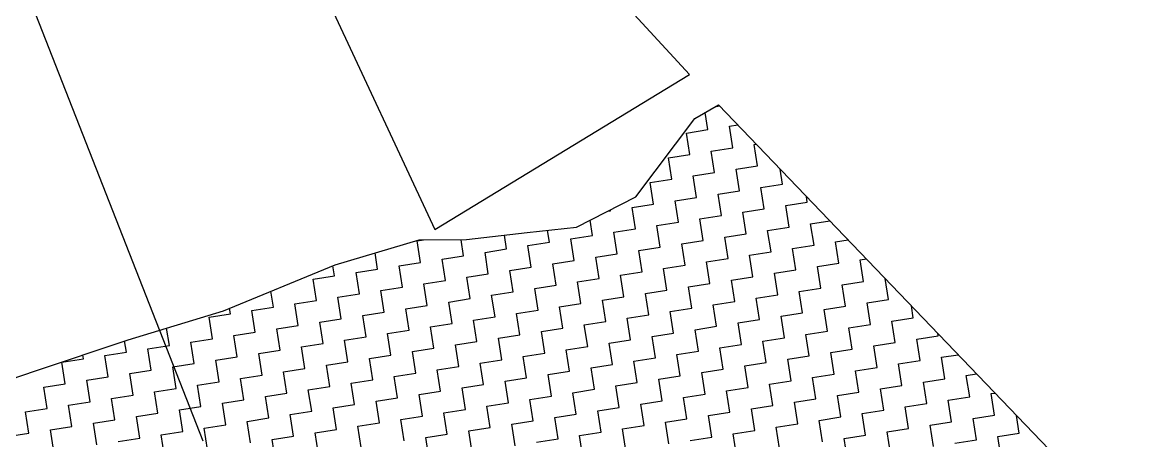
# Model space of a CAD drawing. Header units: metres. Extents: x 288488 to 290462, y 1999122 to 2001536.
# Drawn here: x 289927.2 to 290184.9, y 2000081.8 to 2000177.1 of the extents above; entities that cross this region are included whole.
import ezdxf

# ---------------------------------------------------------------- set-up
doc = ezdxf.new("R2010")
doc.units = ezdxf.units.M
doc.header["$MEASUREMENT"] = 0
for name, color, linetype in [('POLY_HATCH', 12, 'Continuous'), ('POLY_PARCEL', 6, 'Continuous'), ('V_BOUND_LINE', 7, 'Continuous')]:
    doc.layers.add(name, color=color, linetype=linetype)

msp = doc.modelspace()

# ---------------------------------------------------------------- linework, layer by layer
at = {"layer": 'POLY_HATCH'}
for p, q in [((290080.55, 2000155.19), (290085.95, 2000158.3)), ((290085.95, 2000158.3), (290234.27, 2000003.72)), ((290067.06, 2000137.38), (290080.55, 2000155.19)), ((290053.51, 2000130.39), (290067.06, 2000137.38)), ((290028.46, 2000127.58), (290042.31, 2000129.19)), ((290042.31, 2000129.19), (290053.51, 2000130.39)), ((289998.46, 2000121.83), (290017.63, 2000127.52)), ((290017.63, 2000127.52), (290028.46, 2000127.58)), ((289972.98, 2000111.36), (289998.46, 2000121.83)), ((289951.24, 2000104.72), (289972.98, 2000111.36)), ((289930.11, 2000097.64), (289951.24, 2000104.72)), ((289901.29, 2000087.74), (289930.11, 2000097.64))]:
    msp.add_line(p, q, dxfattribs=at)
at = {"layer": 'POLY_HATCH', "linetype": 'Continuous'}
for p, q in [((290085.4, 2000157.99), (290086.14, 2000158.1)), ((290083.52, 2000152.68), (290082.91, 2000156.56)), ((290078.62, 2000151.91), (290083.52, 2000152.68)), ((290079.38, 2000147.01), (290078.62, 2000151.91)), ((290088.42, 2000153.44), (290090.33, 2000153.74)), ((290089.18, 2000148.54), (290088.42, 2000153.44)), ((290094.08, 2000149.3), (290094.52, 2000149.37)), ((290094.84, 2000144.4), (290094.08, 2000149.3)), ((290074.48, 2000146.25), (290079.38, 2000147.01)), ((290084.28, 2000147.78), (290089.18, 2000148.54)), ((290085.04, 2000142.88), (290084.28, 2000147.78)), ((290075.24, 2000141.35), (290074.48, 2000146.25)), ((290089.94, 2000143.64), (290094.84, 2000144.4)), ((290070.34, 2000140.59), (290075.24, 2000141.35)), ((290080.14, 2000142.11), (290085.04, 2000142.88)), ((290080.9, 2000137.21), (290080.14, 2000142.11)), ((290090.71, 2000138.74), (290089.94, 2000143.64)), ((290100.51, 2000140.26), (290099.98, 2000143.68)), ((290071.1, 2000135.69), (290070.34, 2000140.59)), ((290085.81, 2000137.97), (290090.71, 2000138.74)), ((290095.61, 2000139.5), (290100.51, 2000140.26)), ((290096.37, 2000134.6), (290095.61, 2000139.5)), ((290076, 2000136.45), (290080.9, 2000137.21)), ((290076.77, 2000131.55), (290076, 2000136.45)), ((290086.57, 2000133.07), (290085.81, 2000137.97)), ((290101.27, 2000135.36), (290106.17, 2000136.12)), ((290106.17, 2000136.12), (290105.97, 2000137.44)), ((290060.6, 2000134.05), (290061.3, 2000134.16)), ((290061.3, 2000134.16), (290061.26, 2000134.39)), ((290066.2, 2000134.92), (290071.1, 2000135.69)), ((290066.96, 2000130.02), (290066.2, 2000134.92)), ((290091.47, 2000133.84), (290096.37, 2000134.6)), ((290092.23, 2000128.94), (290091.47, 2000133.84)), ((290102.03, 2000130.46), (290101.27, 2000135.36)), ((290057.16, 2000128.5), (290056.62, 2000132)), ((290071.87, 2000130.78), (290076.77, 2000131.55)), ((290081.67, 2000132.31), (290086.57, 2000133.07)), ((290082.43, 2000127.41), (290081.67, 2000132.31)), ((290106.93, 2000131.22), (290111.28, 2000131.9)), ((290107.7, 2000126.32), (290106.93, 2000131.22)), ((290037.56, 2000125.45), (290037.07, 2000128.58)), ((290047.36, 2000126.97), (290046.94, 2000129.69)), ((290052.26, 2000127.73), (290057.16, 2000128.5)), ((290062.06, 2000129.26), (290066.96, 2000130.02)), ((290062.83, 2000124.36), (290062.06, 2000129.26)), ((290072.63, 2000125.88), (290071.87, 2000130.78)), ((290087.33, 2000128.17), (290092.23, 2000128.94)), ((290097.13, 2000129.7), (290102.03, 2000130.46)), ((290097.9, 2000124.8), (290097.13, 2000129.7)), ((290017.19, 2000127.29), (290018.67, 2000127.53)), ((290017.96, 2000122.39), (290017.19, 2000127.29)), ((290027.76, 2000123.92), (290027.19, 2000127.57)), ((290042.46, 2000126.21), (290047.36, 2000126.97)), ((290043.22, 2000121.31), (290042.46, 2000126.21)), ((290053.02, 2000122.83), (290052.26, 2000127.73)), ((290067.73, 2000125.12), (290072.63, 2000125.88)), ((290077.53, 2000126.65), (290082.43, 2000127.41)), ((290078.29, 2000121.75), (290077.53, 2000126.65)), ((290088.09, 2000123.27), (290087.33, 2000128.17)), ((290102.8, 2000125.56), (290107.7, 2000126.32)), ((290112.6, 2000127.09), (290115.47, 2000127.53)), ((290113.36, 2000122.18), (290112.6, 2000127.09)), ((290008.15, 2000120.87), (290007.58, 2000124.54)), ((290022.86, 2000123.16), (290027.76, 2000123.92)), ((290032.66, 2000124.68), (290037.56, 2000125.45)), ((290033.42, 2000119.78), (290032.66, 2000124.68)), ((290057.93, 2000123.6), (290062.83, 2000124.36)), ((290058.69, 2000118.69), (290057.93, 2000123.6)), ((290068.49, 2000120.22), (290067.73, 2000125.12)), ((290083.19, 2000122.51), (290088.09, 2000123.27)), ((290092.99, 2000124.03), (290097.9, 2000124.8)), ((290093.76, 2000119.13), (290092.99, 2000124.03)), ((290103.56, 2000120.66), (290102.8, 2000125.56)), ((289998.35, 2000119.34), (289997.99, 2000121.64)), ((290003.25, 2000120.11), (290008.15, 2000120.87)), ((290013.05, 2000121.63), (290017.96, 2000122.39)), ((290013.82, 2000116.73), (290013.05, 2000121.63)), ((290023.62, 2000118.26), (290022.86, 2000123.16)), ((290038.32, 2000120.54), (290043.22, 2000121.31)), ((290048.12, 2000122.07), (290053.02, 2000122.83)), ((290048.89, 2000117.17), (290048.12, 2000122.07)), ((290073.39, 2000120.98), (290078.29, 2000121.75)), ((290074.15, 2000116.08), (290073.39, 2000120.98)), ((290083.96, 2000117.61), (290083.19, 2000122.51)), ((290098.66, 2000119.9), (290103.56, 2000120.66)), ((290108.46, 2000121.42), (290113.36, 2000122.18)), ((290109.22, 2000116.52), (290108.46, 2000121.42)), ((290118.26, 2000122.95), (290119.66, 2000123.17)), ((290119.02, 2000118.05), (290118.26, 2000122.95)), ((289993.45, 2000118.58), (289998.35, 2000119.34)), ((289994.21, 2000113.68), (289993.45, 2000118.58)), ((290004.02, 2000115.2), (290003.25, 2000120.11)), ((290018.72, 2000117.49), (290023.62, 2000118.26)), ((290028.52, 2000119.02), (290033.42, 2000119.78)), ((290029.28, 2000114.12), (290028.52, 2000119.02)), ((290039.08, 2000115.64), (290038.32, 2000120.54)), ((290053.79, 2000117.93), (290058.69, 2000118.69)), ((290063.59, 2000119.46), (290068.49, 2000120.22)), ((290064.35, 2000114.56), (290063.59, 2000119.46)), ((290088.86, 2000118.37), (290093.76, 2000119.13)), ((290089.62, 2000113.47), (290088.86, 2000118.37)), ((290099.42, 2000115), (290098.66, 2000119.9)), ((290124.69, 2000113.91), (290123.94, 2000118.7)), ((289984.41, 2000112.15), (289983.84, 2000115.82)), ((290008.92, 2000115.97), (290013.82, 2000116.73)), ((290009.68, 2000111.07), (290008.92, 2000115.97)), ((290019.48, 2000112.59), (290018.72, 2000117.49)), ((290034.18, 2000114.88), (290039.08, 2000115.64)), ((290043.99, 2000116.41), (290048.89, 2000117.17)), ((290044.75, 2000111.51), (290043.99, 2000116.41)), ((290054.55, 2000113.03), (290053.79, 2000117.93)), ((290069.25, 2000115.32), (290074.15, 2000116.08)), ((290079.05, 2000116.84), (290083.96, 2000117.61)), ((290079.82, 2000111.94), (290079.05, 2000116.84)), ((290104.32, 2000115.76), (290109.22, 2000116.52)), ((290105.08, 2000110.86), (290104.32, 2000115.76)), ((290114.12, 2000117.28), (290119.02, 2000118.05)), ((290114.89, 2000112.38), (290114.12, 2000117.28)), ((289989.31, 2000112.92), (289994.21, 2000113.68)), ((289990.08, 2000108.02), (289989.31, 2000112.92)), ((289999.11, 2000114.44), (290004.02, 2000115.2)), ((289999.88, 2000109.54), (289999.11, 2000114.44)), ((290024.38, 2000113.35), (290029.28, 2000114.12)), ((290025.14, 2000108.45), (290024.38, 2000113.35)), ((290034.95, 2000109.98), (290034.18, 2000114.88)), ((290049.65, 2000112.27), (290054.55, 2000113.03)), ((290059.45, 2000113.79), (290064.35, 2000114.56)), ((290060.21, 2000108.89), (290059.45, 2000113.79)), ((290070.02, 2000110.42), (290069.25, 2000115.32)), ((290084.72, 2000112.71), (290089.62, 2000113.47)), ((290094.52, 2000114.23), (290099.42, 2000115)), ((290095.28, 2000109.33), (290094.52, 2000114.23)), ((290119.79, 2000113.15), (290124.69, 2000113.91)), ((290120.55, 2000108.24), (290119.79, 2000113.15)), ((289969.71, 2000109.86), (289974.61, 2000110.63)), ((289974.61, 2000110.63), (289974.4, 2000111.94)), ((289979.51, 2000111.39), (289984.41, 2000112.15)), ((289980.27, 2000106.49), (289979.51, 2000111.39)), ((290004.78, 2000110.3), (290009.68, 2000111.07)), ((290014.58, 2000111.83), (290019.48, 2000112.59)), ((290015.34, 2000106.93), (290014.58, 2000111.83)), ((290039.85, 2000110.74), (290044.75, 2000111.51)), ((290040.61, 2000105.84), (290039.85, 2000110.74)), ((290050.41, 2000107.37), (290049.65, 2000112.27)), ((290065.11, 2000109.66), (290070.02, 2000110.42)), ((290074.92, 2000111.18), (290079.82, 2000111.94)), ((290075.68, 2000106.28), (290074.92, 2000111.18)), ((290085.48, 2000107.81), (290084.72, 2000112.71)), ((290100.18, 2000110.09), (290105.08, 2000110.86)), ((290109.99, 2000111.62), (290114.89, 2000112.38)), ((290110.75, 2000106.72), (290109.99, 2000111.62)), ((290130.35, 2000109.77), (290129.93, 2000112.46)), ((289970.47, 2000104.96), (289969.71, 2000109.86)), ((289985.17, 2000107.25), (289990.08, 2000108.02)), ((289994.98, 2000108.78), (289999.88, 2000109.54)), ((289995.74, 2000103.88), (289994.98, 2000108.78)), ((290005.54, 2000105.4), (290004.78, 2000110.3)), ((290020.24, 2000107.69), (290025.14, 2000108.45)), ((290030.05, 2000109.22), (290034.95, 2000109.98)), ((290030.81, 2000104.32), (290030.05, 2000109.22)), ((290055.31, 2000108.13), (290060.21, 2000108.89)), ((290056.08, 2000103.23), (290055.31, 2000108.13)), ((290065.88, 2000104.75), (290065.11, 2000109.66)), ((290080.58, 2000107.04), (290085.48, 2000107.81)), ((290090.38, 2000108.57), (290095.28, 2000109.33)), ((290091.14, 2000103.67), (290090.38, 2000108.57)), ((290100.95, 2000105.19), (290100.18, 2000110.09)), ((290115.65, 2000107.48), (290120.55, 2000108.24)), ((290125.45, 2000109.01), (290130.35, 2000109.77)), ((290126.21, 2000104.11), (290125.45, 2000109.01)), ((289960.67, 2000103.44), (289960.05, 2000107.41)), ((289975.37, 2000105.73), (289980.27, 2000106.49)), ((289976.14, 2000100.83), (289975.37, 2000105.73)), ((289985.94, 2000102.35), (289985.17, 2000107.25)), ((290000.64, 2000104.64), (290005.54, 2000105.4)), ((290010.44, 2000106.17), (290015.34, 2000106.93)), ((290011.2, 2000101.26), (290010.44, 2000106.17)), ((290021.01, 2000102.79), (290020.24, 2000107.69)), ((290035.71, 2000105.08), (290040.61, 2000105.84)), ((290045.51, 2000106.6), (290050.41, 2000107.37)), ((290046.27, 2000101.7), (290045.51, 2000106.6)), ((290070.78, 2000105.52), (290075.68, 2000106.28)), ((290071.54, 2000100.62), (290070.78, 2000105.52)), ((290081.34, 2000102.14), (290080.58, 2000107.04)), ((290096.05, 2000104.43), (290100.95, 2000105.19)), ((290105.85, 2000105.96), (290110.75, 2000106.72)), ((290106.61, 2000101.06), (290105.85, 2000105.96)), ((290116.41, 2000102.58), (290115.65, 2000107.48)), ((290131.12, 2000104.87), (290136.02, 2000105.63)), ((290136.02, 2000105.63), (290135.93, 2000106.22)), ((289950.87, 2000101.91), (289950.47, 2000104.47)), ((289955.77, 2000102.68), (289960.67, 2000103.44)), ((289956.53, 2000097.77), (289955.77, 2000102.68)), ((289965.57, 2000104.2), (289970.47, 2000104.96)), ((289966.33, 2000099.3), (289965.57, 2000104.2)), ((289990.84, 2000103.11), (289995.74, 2000103.88)), ((289991.6, 2000098.21), (289990.84, 2000103.11)), ((290001.4, 2000099.74), (290000.64, 2000104.64)), ((290016.11, 2000102.03), (290021.01, 2000102.79)), ((290025.91, 2000103.55), (290030.81, 2000104.32)), ((290026.67, 2000098.65), (290025.91, 2000103.55)), ((290036.47, 2000100.18), (290035.71, 2000105.08)), ((290051.17, 2000102.47), (290056.08, 2000103.23)), ((290060.98, 2000103.99), (290065.88, 2000104.75)), ((290061.74, 2000099.09), (290060.98, 2000103.99)), ((290086.24, 2000102.9), (290091.14, 2000103.67)), ((290087.01, 2000098), (290086.24, 2000102.9)), ((290096.81, 2000099.53), (290096.05, 2000104.43)), ((290121.31, 2000103.34), (290126.21, 2000104.11)), ((290122.08, 2000098.44), (290121.31, 2000103.34)), ((290131.88, 2000099.97), (290131.12, 2000104.87)), ((289936.17, 2000099.62), (289941.07, 2000100.39)), ((289941.07, 2000100.39), (289940.93, 2000101.27)), ((289945.97, 2000101.15), (289950.87, 2000101.91)), ((289946.73, 2000096.25), (289945.97, 2000101.15)), ((289971.23, 2000100.06), (289976.14, 2000100.83)), ((289972, 2000095.16), (289971.23, 2000100.06)), ((289981.04, 2000101.59), (289985.94, 2000102.35)), ((289981.8, 2000096.69), (289981.04, 2000101.59)), ((290006.3, 2000100.5), (290011.2, 2000101.26)), ((290007.07, 2000095.6), (290006.3, 2000100.5)), ((290016.87, 2000097.13), (290016.11, 2000102.03)), ((290031.57, 2000099.41), (290036.47, 2000100.18)), ((290041.37, 2000100.94), (290046.27, 2000101.7)), ((290042.14, 2000096.04), (290041.37, 2000100.94)), ((290051.94, 2000097.57), (290051.17, 2000102.47)), ((290066.64, 2000099.85), (290071.54, 2000100.62)), ((290076.44, 2000101.38), (290081.34, 2000102.14)), ((290077.2, 2000096.48), (290076.44, 2000101.38)), ((290101.71, 2000100.29), (290106.61, 2000101.06)), ((290102.47, 2000095.39), (290101.71, 2000100.29)), ((290111.51, 2000101.82), (290116.41, 2000102.58)), ((290112.27, 2000096.92), (290111.51, 2000101.82)), ((290136.78, 2000100.73), (290140.61, 2000101.33)), ((290137.54, 2000095.83), (290136.78, 2000100.73)), ((289936.93, 2000094.72), (289936.17, 2000099.62)), ((289951.63, 2000097.01), (289956.53, 2000097.77)), ((289961.43, 2000098.54), (289966.33, 2000099.3)), ((289962.2, 2000093.64), (289961.43, 2000098.54)), ((289986.7, 2000097.45), (289991.6, 2000098.21)), ((289987.46, 2000092.55), (289986.7, 2000097.45)), ((289996.5, 2000098.98), (290001.4, 2000099.74)), ((289997.26, 2000094.08), (289996.5, 2000098.98)), ((290021.77, 2000097.89), (290026.67, 2000098.65)), ((290022.53, 2000092.99), (290021.77, 2000097.89)), ((290032.33, 2000094.51), (290031.57, 2000099.41)), ((290047.04, 2000096.8), (290051.94, 2000097.57)), ((290056.84, 2000098.33), (290061.74, 2000099.09)), ((290057.6, 2000093.43), (290056.84, 2000098.33)), ((290067.4, 2000094.95), (290066.64, 2000099.85)), ((290082.11, 2000097.24), (290087.01, 2000098)), ((290091.91, 2000098.77), (290096.81, 2000099.53)), ((290092.67, 2000093.87), (290091.91, 2000098.77)), ((290117.18, 2000097.68), (290122.08, 2000098.44)), ((290117.94, 2000092.78), (290117.18, 2000097.68)), ((290126.98, 2000099.21), (290131.88, 2000099.97)), ((290127.74, 2000094.3), (290126.98, 2000099.21)), ((289941.83, 2000095.49), (289946.73, 2000096.25)), ((289942.59, 2000090.59), (289941.83, 2000095.49)), ((289952.39, 2000092.11), (289951.63, 2000097.01)), ((289967.1, 2000094.4), (289972, 2000095.16)), ((289976.9, 2000095.92), (289981.8, 2000096.69)), ((289977.66, 2000091.02), (289976.9, 2000095.92)), ((290002.17, 2000094.84), (290007.07, 2000095.6)), ((290011.97, 2000096.36), (290016.87, 2000097.13)), ((290012.73, 2000091.46), (290011.97, 2000096.36)), ((290037.23, 2000095.28), (290042.14, 2000096.04)), ((290038, 2000090.38), (290037.23, 2000095.28)), ((290047.8, 2000091.9), (290047.04, 2000096.8)), ((290062.5, 2000094.19), (290067.4, 2000094.95)), ((290072.3, 2000095.72), (290077.2, 2000096.48)), ((290073.07, 2000090.81), (290072.3, 2000095.72)), ((290082.87, 2000092.34), (290082.11, 2000097.24)), ((290097.57, 2000094.63), (290102.47, 2000095.39)), ((290107.37, 2000096.15), (290112.27, 2000096.92)), ((290108.14, 2000091.25), (290107.37, 2000096.15)), ((290132.64, 2000095.07), (290137.54, 2000095.83)), ((290133.4, 2000090.17), (290132.64, 2000095.07)), ((290142.44, 2000096.59), (290144.8, 2000096.96)), ((290143.21, 2000091.69), (290142.44, 2000096.59)), ((289932.03, 2000093.96), (289936.93, 2000094.72)), ((289932.79, 2000089.06), (289932.03, 2000093.96)), ((289957.29, 2000092.87), (289962.2, 2000093.64)), ((289958.06, 2000087.97), (289957.29, 2000092.87)), ((289967.86, 2000089.5), (289967.1, 2000094.4)), ((289982.56, 2000091.79), (289987.46, 2000092.55)), ((289992.36, 2000093.31), (289997.26, 2000094.08)), ((289993.13, 2000088.41), (289992.36, 2000093.31)), ((290002.93, 2000089.94), (290002.17, 2000094.84)), ((290017.63, 2000092.23), (290022.53, 2000092.99)), ((290027.43, 2000093.75), (290032.33, 2000094.51)), ((290028.2, 2000088.85), (290027.43, 2000093.75)), ((290052.7, 2000092.66), (290057.6, 2000093.43)), ((290053.46, 2000087.76), (290052.7, 2000092.66)), ((290063.27, 2000089.29), (290062.5, 2000094.19)), ((290077.97, 2000091.58), (290082.87, 2000092.34)), ((290087.77, 2000093.1), (290092.67, 2000093.87)), ((290088.53, 2000088.2), (290087.77, 2000093.1)), ((290098.33, 2000089.73), (290097.57, 2000094.63)), ((290113.04, 2000092.02), (290117.94, 2000092.78)), ((290122.84, 2000093.54), (290127.74, 2000094.3)), ((290123.6, 2000088.64), (290122.84, 2000093.54)), ((290148.11, 2000092.45), (290149, 2000092.59)), ((290148.87, 2000087.55), (290148.11, 2000092.45)), ((289937.69, 2000089.82), (289942.59, 2000090.59)), ((289938.45, 2000084.92), (289937.69, 2000089.82)), ((289947.49, 2000091.35), (289952.39, 2000092.11)), ((289948.26, 2000086.45), (289947.49, 2000091.35)), ((289972.76, 2000090.26), (289977.66, 2000091.02)), ((289973.52, 2000085.36), (289972.76, 2000090.26)), ((289983.32, 2000086.89), (289982.56, 2000091.79)), ((289998.03, 2000089.17), (290002.93, 2000089.94)), ((290007.83, 2000090.7), (290012.73, 2000091.46)), ((290008.59, 2000085.8), (290007.83, 2000090.7)), ((290018.39, 2000087.32), (290017.63, 2000092.23)), ((290033.1, 2000089.61), (290038, 2000090.38)), ((290042.9, 2000091.14), (290047.8, 2000091.9)), ((290043.66, 2000086.24), (290042.9, 2000091.14)), ((290068.17, 2000090.05), (290073.07, 2000090.81)), ((290068.93, 2000085.15), (290068.17, 2000090.05)), ((290078.73, 2000086.68), (290077.97, 2000091.58)), ((290093.43, 2000088.96), (290098.33, 2000089.73)), ((290103.24, 2000090.49), (290108.14, 2000091.25)), ((290104, 2000085.59), (290103.24, 2000090.49)), ((290113.8, 2000087.12), (290113.04, 2000092.02)), ((290128.5, 2000089.4), (290133.4, 2000090.17)), ((290138.3, 2000090.93), (290143.21, 2000091.69)), ((290139.07, 2000086.03), (290138.3, 2000090.93)), ((289927.89, 2000088.3), (289932.79, 2000089.06)), ((289928.65, 2000083.4), (289927.89, 2000088.3)), ((289953.16, 2000087.21), (289958.06, 2000087.97)), ((289953.92, 2000082.31), (289953.16, 2000087.21)), ((289962.96, 2000088.74), (289967.86, 2000089.5)), ((289963.72, 2000083.83), (289962.96, 2000088.74)), ((289988.23, 2000087.65), (289993.13, 2000088.41)), ((289988.99, 2000082.75), (289988.23, 2000087.65)), ((289998.79, 2000084.27), (289998.03, 2000089.17)), ((290013.49, 2000086.56), (290018.39, 2000087.32)), ((290023.29, 2000088.09), (290028.2, 2000088.85)), ((290024.06, 2000083.19), (290023.29, 2000088.09)), ((290033.86, 2000084.71), (290033.1, 2000089.61)), ((290048.56, 2000087), (290053.46, 2000087.76)), ((290058.36, 2000088.53), (290063.27, 2000089.29)), ((290059.13, 2000083.63), (290058.36, 2000088.53)), ((290083.63, 2000087.44), (290088.53, 2000088.2)), ((290084.39, 2000082.54), (290083.63, 2000087.44)), ((290094.2, 2000084.06), (290093.43, 2000088.96)), ((290118.7, 2000087.88), (290123.6, 2000088.64)), ((290119.46, 2000082.98), (290118.7, 2000087.88)), ((290129.27, 2000084.5), (290128.5, 2000089.4)), ((290143.97, 2000086.79), (290148.87, 2000087.55)), ((290154.53, 2000083.42), (290153.9, 2000087.48)), ((289933.55, 2000084.16), (289938.45, 2000084.92)), ((289943.35, 2000085.68), (289948.26, 2000086.45)), ((289944.12, 2000080.78), (289943.35, 2000085.68)), ((289968.62, 2000084.6), (289973.52, 2000085.36)), ((289969.38, 2000079.7), (289968.62, 2000084.6)), ((289978.42, 2000086.12), (289983.32, 2000086.89)), ((289979.19, 2000081.22), (289978.42, 2000086.12)), ((290003.69, 2000085.04), (290008.59, 2000085.8)), ((290004.45, 2000080.14), (290003.69, 2000085.04)), ((290014.26, 2000081.66), (290013.49, 2000086.56)), ((290028.96, 2000083.95), (290033.86, 2000084.71)), ((290038.76, 2000085.47), (290043.66, 2000086.24)), ((290039.52, 2000080.57), (290038.76, 2000085.47)), ((290049.33, 2000082.1), (290048.56, 2000087)), ((290064.03, 2000084.39), (290068.93, 2000085.15)), ((290073.83, 2000085.91), (290078.73, 2000086.68)), ((290074.59, 2000081.01), (290073.83, 2000085.91)), ((290099.1, 2000084.83), (290104, 2000085.59)), ((290099.86, 2000079.93), (290099.1, 2000084.83)), ((290108.9, 2000086.35), (290113.8, 2000087.12)), ((290109.66, 2000081.45), (290108.9, 2000086.35)), ((290134.17, 2000085.27), (290139.07, 2000086.03)), ((290134.93, 2000080.36), (290134.17, 2000085.27)), ((290144.73, 2000081.89), (290143.97, 2000086.79)), ((289923.75, 2000082.63), (289928.65, 2000083.4)), ((289934.32, 2000079.26), (289933.55, 2000084.16)), ((289949.02, 2000081.55), (289953.92, 2000082.31)), ((289958.82, 2000083.07), (289963.72, 2000083.83)), ((289959.58, 2000078.17), (289958.82, 2000083.07)), ((289984.09, 2000081.98), (289988.99, 2000082.75)), ((289984.85, 2000077.08), (289984.09, 2000081.98)), ((289993.89, 2000083.51), (289998.79, 2000084.27)), ((289994.65, 2000078.61), (289993.89, 2000083.51)), ((290019.16, 2000082.42), (290024.06, 2000083.19)), ((290019.92, 2000077.52), (290019.16, 2000082.42)), ((290029.72, 2000079.05), (290028.96, 2000083.95)), ((290044.42, 2000081.34), (290049.33, 2000082.1)), ((290054.23, 2000082.86), (290059.13, 2000083.63)), ((290054.99, 2000077.96), (290054.23, 2000082.86)), ((290064.79, 2000079.49), (290064.03, 2000084.39)), ((290079.49, 2000081.78), (290084.39, 2000082.54)), ((290089.3, 2000083.3), (290094.2, 2000084.06)), ((290090.06, 2000078.4), (290089.3, 2000083.3)), ((290114.56, 2000082.21), (290119.46, 2000082.98)), ((290115.33, 2000077.31), (290114.56, 2000082.21)), ((290124.36, 2000083.74), (290129.27, 2000084.5)), ((290125.13, 2000078.84), (290124.36, 2000083.74)), ((290149.63, 2000082.65), (290154.53, 2000083.42)), ((290150.39, 2000077.75), (290149.63, 2000082.65)), ((290139.83, 2000081.13), (290144.73, 2000081.89))]:
    msp.add_line(p, q, dxfattribs=at)
at = {"layer": 'POLY_PARCEL'}
for p, q in [((289976.02, 2000226.76), (290021.25, 2000129.86)), ((289968.37, 2000081.61), (289928.3, 2000183.91)), ((290021.25, 2000129.86), (290079.27, 2000165.26))]:
    msp.add_line(p, q, dxfattribs=at)
at = {"layer": 'V_BOUND_LINE'}
msp.add_line((290079.27, 2000165.26), (289997.93, 2000253.71), dxfattribs=at)

doc.saveas('drawing.dxf')
